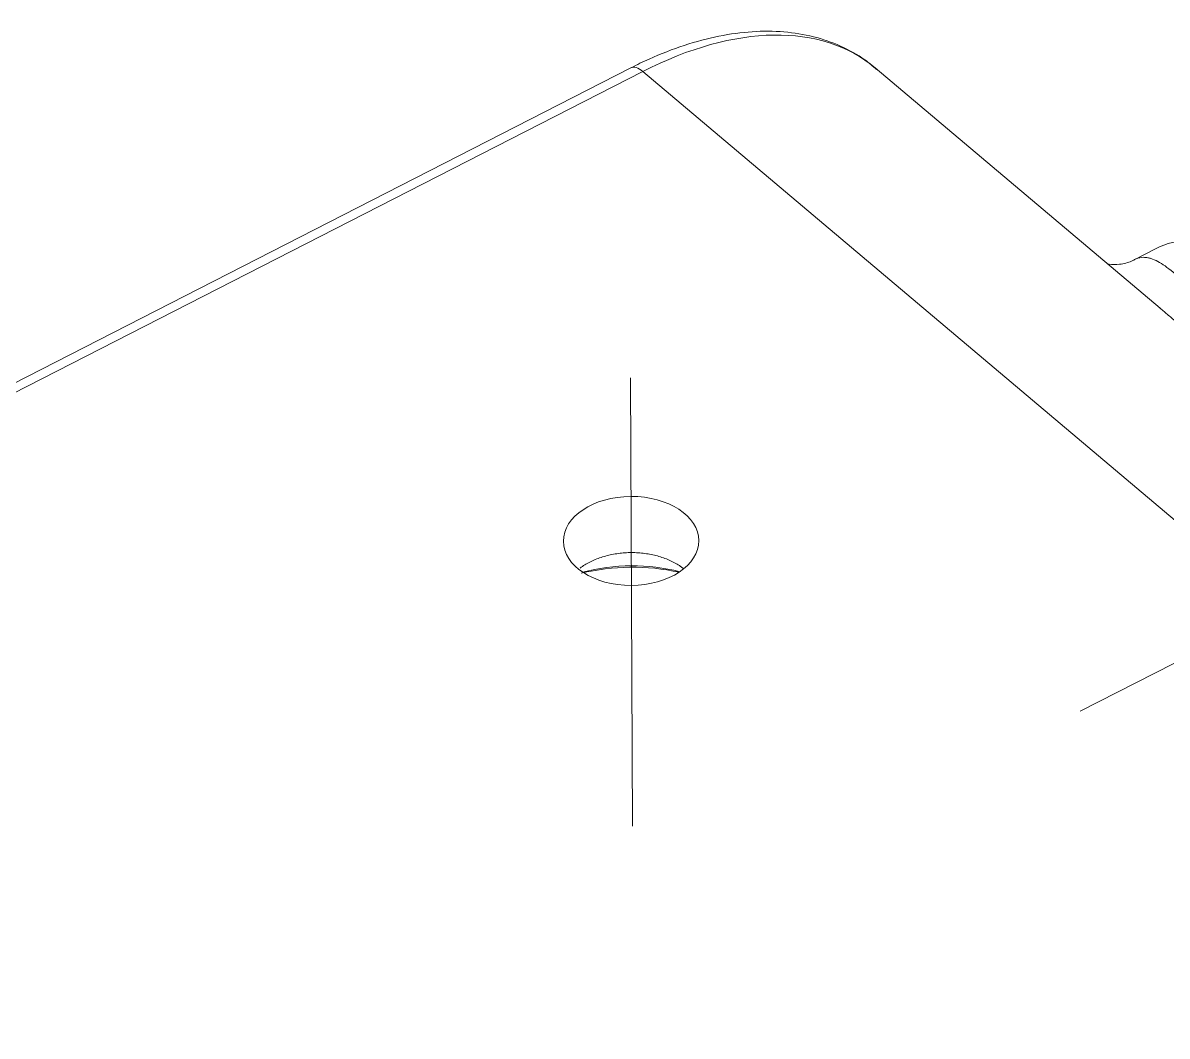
# Model space of a CAD drawing. Extents: x 10170 to 11010, y -16669 to -16075.
# Drawn here: x 10568.8 to 10598.95, y -16185.61 to -16158.92 of the extents above; entities that cross this region are included whole.
import ezdxf

# ---------------------------------------------------------------- set-up
doc = ezdxf.new("R2010")
doc.units = 0
doc.header["$MEASUREMENT"] = 0
doc.linetypes.add('CENTER', pattern=[47.5, 22, -8.5, 8.5, -8.5])
doc.linetypes.add('HIDDEN2', pattern=[4.7625, 3.175, -1.5875])
doc.layers.add('1', color=4, linetype='HIDDEN2', lineweight=13)

msp = doc.modelspace()

# ---------------------------------------------------------------- linework, layer by layer
at = {"layer": '1', "color": 7, "linetype": 'Continuous', "lineweight": 18}
for p, q in [((10584.82071, -16160.10633), (10550.46685, -16177.67436)), ((10598.76377, -16166.43798), (10591.26126, -16160.1092)), ((10598.64275, -16164.87331), (10598.07715, -16165.16254)), ((10598.64275, -16164.87331), (10598.64248, -16164.87344))]:
    msp.add_line(p, q, dxfattribs=at)
at = {"layer": '1', "color": 1, "linetype": 'Continuous', "lineweight": 13}
for p, q in [((10585.13713, -16160.20134), (10550.78327, -16177.76936)), ((10666.64735, -16228.95967), (10585.13713, -16160.20134))]:
    msp.add_line(p, q, dxfattribs=at)
at = {"layer": '1', "color": 1, "linetype": 'CENTER', "lineweight": 13}
for p, q in [((10596.65843, -16177.05237), (10615.49976, -16167.41722)), ((10584.80857, -16168.27421), (10584.85974, -16180.07665))]:
    msp.add_line(p, q, dxfattribs=at)
at = {"layer": '1', "color": 1, "linetype": 'Continuous', "lineweight": 13}
for centre, major_axis, ratio, start_param, end_param in [((10585.16806, -16167.33245), (6.09321, 7.22325), 0.59760843, 0.00001505, 0.95856896), ((10585.13942, -16160.72957), (-0.31871, 0.62324), 0.46078096, 5.45112109, 6.28317749)]:
    msp.add_ellipse(centre, major_axis=major_axis, ratio=ratio, start_param=start_param, end_param=end_param, dxfattribs=at)
at = {"layer": '1', "color": 7, "linetype": 'Continuous', "lineweight": 18}
for centre, major_axis, ratio, start_param, end_param in [((10603.16847, -16173.72325), (-4.52572, 8.84994), 0.46078096, 5.45112109, 6.28318531), ((10584.83999, -16175.52022), (3.49997, 0.01518), 0.65615933, 1.19640091, 1.94527804), ((10584.84113, -16175.78433), (-3.84996, -0.01669), 0.65615933, 4.37932508, 5.06311241)]:
    msp.add_ellipse(centre, major_axis=major_axis, ratio=ratio, start_param=start_param, end_param=end_param, dxfattribs=at)
msp.add_ellipse((10584.82718, -16172.56652), major_axis=(1.78498, 0.00774), ratio=0.65615933, dxfattribs=at)
for points, knots in [([(10591.29292, -16160.15398), (10591.19543, -16160.06129), (10590.90586, -16159.81827), (10590.35152, -16159.51436), (10589.6357, -16159.26575), (10588.85524, -16159.1398), (10588.02065, -16159.13514), (10587.1409, -16159.25413), (10586.22944, -16159.49586), (10585.45038, -16159.79892), (10584.98092, -16160.02438), (10584.82071, -16160.10633)], [0, 0, 0, 0, 0.06586746, 0.18621355, 0.30675523, 0.42871559, 0.55270787, 0.67862084, 0.80587471, 0.93381063, 1, 1, 1, 1]), ([(10598.08594, -16165.1581), (10598.06338, -16165.17296), (10597.96946, -16165.22341), (10597.70829, -16165.29366), (10597.47316, -16165.28915), (10597.3882, -16165.27819), (10597.37428, -16165.27609)], [0, 0, 0, 0, 0.15091422, 0.56252926, 0.92272596, 1, 1, 1, 1]), ([(10600.94771, -16168.28026), (10600.90134, -16168.24117), (10600.85522, -16168.20231), (10600.62944, -16168.01212), (10600.27721, -16167.71584), (10599.77265, -16167.29086), (10599.45243, -16167.02032), (10599.21829, -16166.82234), (10599.14125, -16166.75717), (10599.02717, -16166.66068), (10598.98939, -16166.62873), (10598.91456, -16166.56545), (10598.84721, -16166.50851), (10598.78092, -16166.45251), (10598.75135, -16166.42753)], [0, 0, 0, 0, 0.05718767, 0.05718767, 0.28145321, 0.50571874, 0.72998428, 0.72998428, 0.84211705, 0.84211705, 0.89818343, 0.89818343, 0.95424981, 1, 1, 1, 1]), ([(10586.20135, -16173.28957), (10586.17829, -16173.27154), (10586.11581, -16173.22554), (10586.00584, -16173.15658), (10585.86791, -16173.08598), (10585.71957, -16173.02448), (10585.56299, -16172.97253), (10585.39983, -16172.93117), (10585.23102, -16172.90068), (10585.05789, -16172.8812), (10584.88271, -16172.8726), (10584.70762, -16172.87541), (10584.53363, -16172.88968), (10584.36207, -16172.91518), (10584.19495, -16172.95124), (10584.03458, -16172.99781), (10583.88191, -16173.05465), (10583.73803, -16173.12126), (10583.60443, -16173.19649), (10583.52213, -16173.25298), (10583.48282, -16173.2829), (10583.48153, -16173.28388)], [0, 0, 0, 0, 0.03486235, 0.09124144, 0.14766377, 0.2046825, 0.26157277, 0.31795186, 0.37437419, 0.43139292, 0.48828319, 0.54466228, 0.60108461, 0.65810334, 0.71499361, 0.7713727, 0.82779503, 0.88481376, 0.94170403, 0.99808312, 1, 1, 1, 1])]:
    msp.add_open_spline(points, degree=3, knots=knots, dxfattribs=at)
at = {"layer": '1', "color": 1, "linetype": 'Continuous', "lineweight": 13}
msp.add_open_spline([(10598.09094, -16165.15557), (10598.13839, -16165.13216), (10598.18586, -16165.11596), (10598.28723, -16165.09628), (10598.34125, -16165.09439), (10598.41064, -16165.10221), (10598.42462, -16165.10429), (10598.45278, -16165.10945), (10598.46696, -16165.11254), (10598.50973, -16165.12328), (10598.53856, -16165.13239), (10598.62632, -16165.16539), (10598.68651, -16165.1949), (10598.81192, -16165.26797), (10598.87714, -16165.31154), (10599.01437, -16165.41207), (10599.08639, -16165.46904), (10599.20103, -16165.56429), (10599.24034, -16165.59768), (10599.30118, -16165.6502), (10599.32179, -16165.66813), (10599.36352, -16165.70468), (10599.38465, -16165.7233), (10599.49176, -16165.81819), (10599.67224, -16165.98119), (10599.87438, -16166.16533), (10600.0891, -16166.35974), (10600.20276, -16166.46207), (10600.38402, -16166.62326), (10600.44623, -16166.67828), (10600.54242, -16166.76276), (10600.57485, -16166.79115), (10600.64039, -16166.84833), (10600.6735, -16166.87712), (10600.84081, -16167.02209), (10601.11969, -16167.26046), (10601.42093, -16167.51117), (10601.73306, -16167.76816), (10601.89457, -16167.89979), (10602.10289, -16168.06854), (10602.14487, -16168.1025), (10602.22948, -16168.17085), (10602.27215, -16168.20529), (10602.4005, -16168.30878), (10602.48658, -16168.37808), (10602.74617, -16168.58704), (10602.921, -16168.72774), (10603.27303, -16169.01268), (10603.45023, -16169.15693), (10603.80579, -16169.44989), (10603.98414, -16169.5986), (10604.3408, -16169.90155), (10604.51909, -16170.05579), (10604.74114, -16170.25279), (10604.78551, -16170.2924), (10604.87415, -16170.37207), (10604.91842, -16170.41213), (10605.05058, -16170.53258), (10605.13799, -16170.61339), (10605.3979, -16170.85754), (10605.5681, -16171.0226), (10605.90124, -16171.35845), (10606.06418, -16171.52924), (10606.38155, -16171.87777), (10606.53599, -16172.05551), (10606.7602, -16172.32839), (10606.83369, -16172.42039), (10606.9419, -16172.56011), (10606.97767, -16172.60703), (10607.04828, -16172.70114), (10607.08312, -16172.74834), (10607.25497, -16172.98514), (10607.38491, -16173.17705), (10607.62845, -16173.56672), (10607.74207, -16173.76448), (10607.87801, -16174.02571), (10607.90846, -16174.08606), (10607.93809, -16174.14674)], degree=3, knots=[0, 0, 0, 0, 0.03438991, 0.03438991, 0.07255858, 0.07255858, 0.08210075, 0.08210075, 0.09164292, 0.09164292, 0.11072725, 0.11072725, 0.14889592, 0.14889592, 0.18706459, 0.18706459, 0.22523326, 0.22523326, 0.24431759, 0.24431759, 0.25385976, 0.25385976, 0.26340193, 0.26340193, 0.30157059, 0.33973926, 0.33973926, 0.37790793, 0.37790793, 0.39699227, 0.39699227, 0.40653443, 0.40653443, 0.4160766, 0.4160766, 0.45424527, 0.49241394, 0.49241394, 0.53058261, 0.53058261, 0.54012477, 0.54012477, 0.54966694, 0.54966694, 0.56875127, 0.56875127, 0.60691994, 0.60691994, 0.64508861, 0.64508861, 0.68325728, 0.68325728, 0.72142595, 0.72142595, 0.73096812, 0.73096812, 0.74051028, 0.74051028, 0.75959462, 0.75959462, 0.79776329, 0.79776329, 0.83593195, 0.83593195, 0.87410062, 0.87410062, 0.89318496, 0.89318496, 0.90272713, 0.90272713, 0.91226929, 0.91226929, 0.95043796, 0.95043796, 0.98860663, 0.98860663, 1, 1, 1, 1], dxfattribs=at)

doc.saveas('drawing.dxf')
